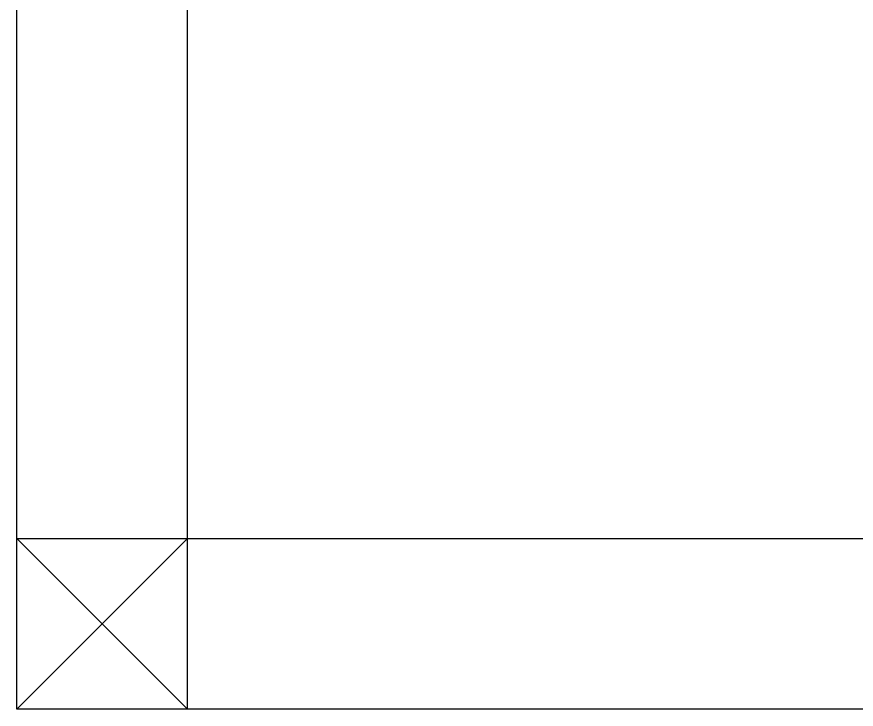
# Model space of a CAD drawing. Header units: millimetres. Extents: x 1251.1 to 1334.1, y 1577.6 to 1641.3.
# Drawn here: x 1298.446 to 1299.921, y 1610.451 to 1611.669 of the extents above; entities that cross this region are included whole.
import ezdxf

# ---------------------------------------------------------------- set-up
doc = ezdxf.new("R2010")
doc.units = ezdxf.units.MM
doc.linetypes.add('ACAD_ISO02W100', pattern=[15, 12, -3])
doc.layers.add('MURATURA', color=140, linetype='Continuous')

msp = doc.modelspace()

# ---------------------------------------------------------------- linework, layer by layer
at = {"layer": 'MURATURA'}
for p, q in [((1298.4456, 1610.4513), (1298.4456, 1620.4513)), ((1298.7456, 1610.4513), (1298.7456, 1615.9689)), ((1311.4456, 1610.4513), (1298.4456, 1610.4513))]:
    msp.add_line(p, q, dxfattribs=at)
at = {"layer": 'MURATURA', "linetype": 'ACAD_ISO02W100'}
for p, q in [((1298.4456, 1610.4513), (1298.4456, 1613.1947)), ((1298.4456, 1610.7513), (1311.4456, 1610.7513)), ((1298.4456, 1610.7513), (1298.7456, 1610.4513)), ((1298.7456, 1610.7513), (1298.4456, 1610.4513))]:
    msp.add_line(p, q, dxfattribs=at)

doc.saveas('drawing.dxf')
